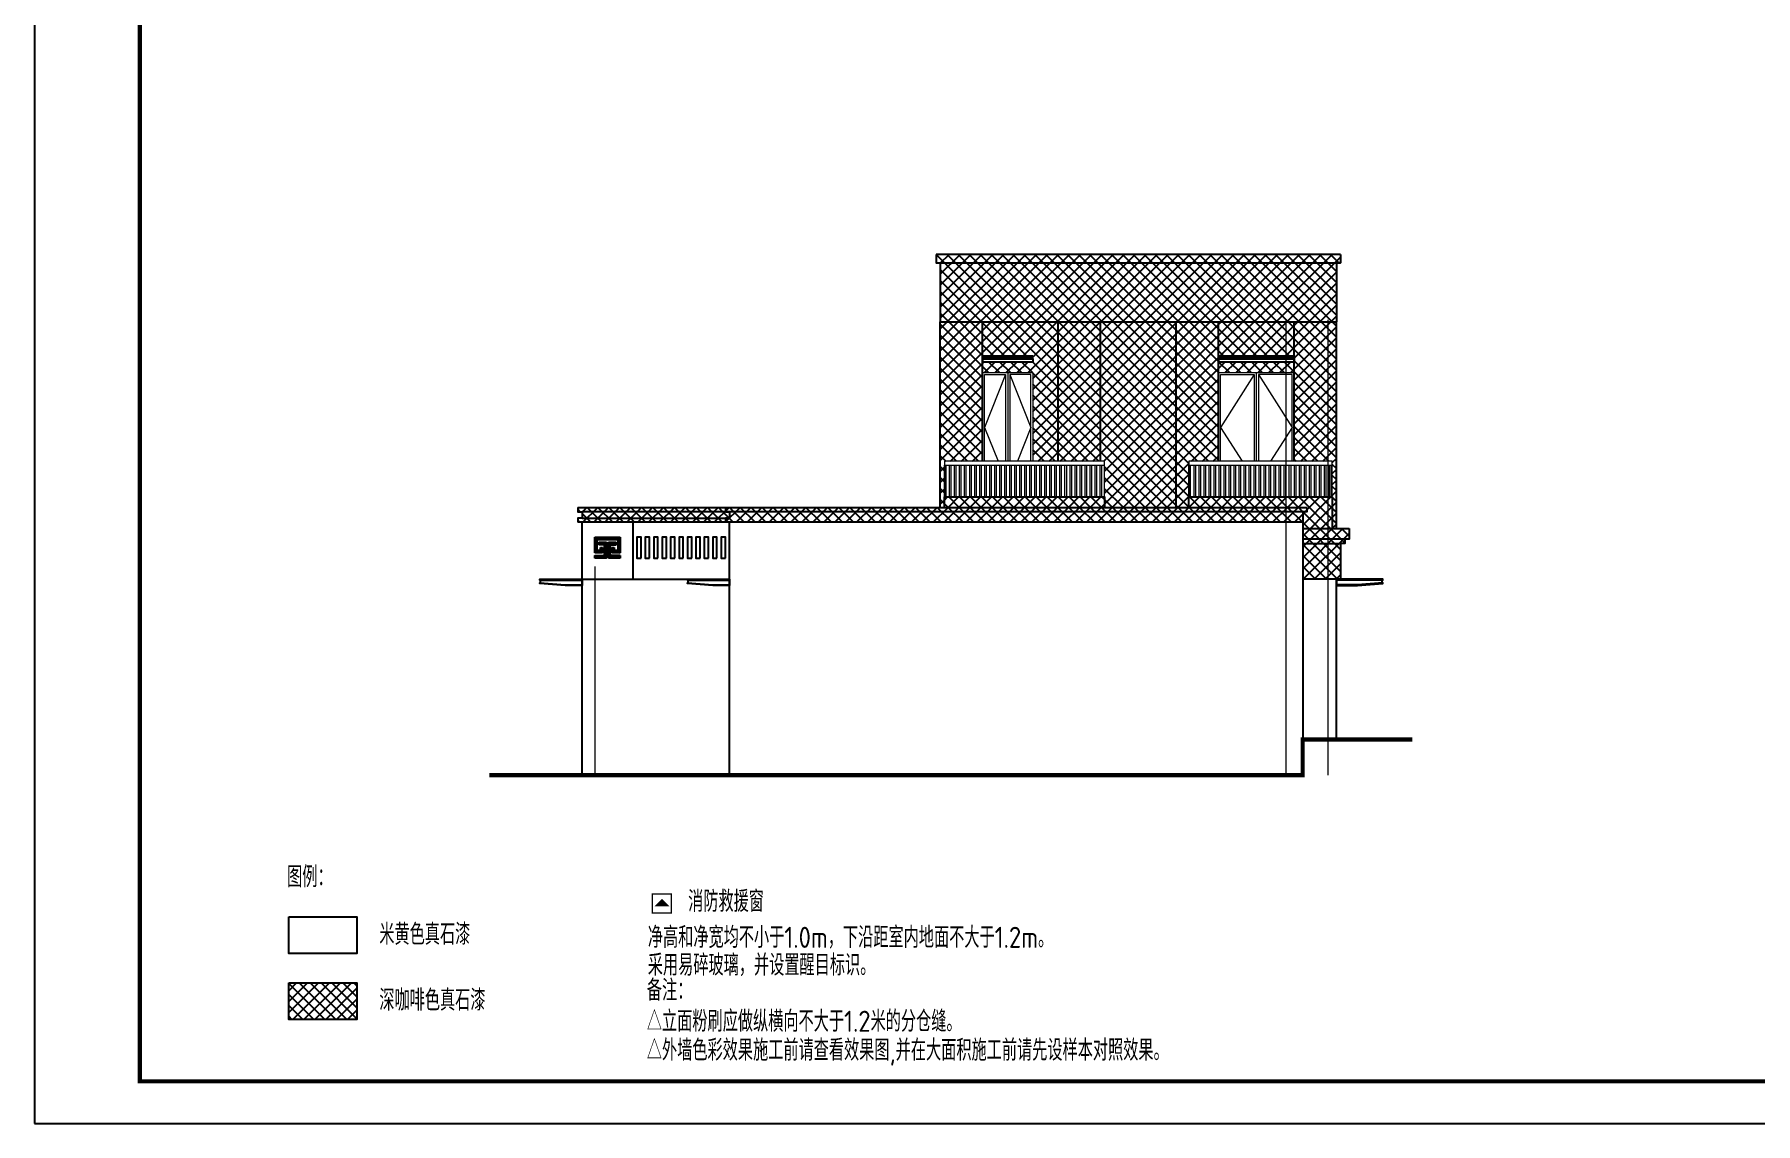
# Model space of a CAD drawing. Extents: x 1188826 to 1909461, y 608442 to 1651179.
# Drawn here: x 1471963 to 1512809, y 957902 to 983729 of the extents above; entities that cross this region are included whole.
import ezdxf

# ---------------------------------------------------------------- set-up
doc = ezdxf.new("R2010")
doc.units = 0
doc.header["$LTSCALE"] = 1000
doc.header["$MEASUREMENT"] = 0
doc.linetypes.add('ACAD_ISO10W100', pattern=[18.5, 12, -3, 0.5, -3])
doc.linetypes.add('DOTE', pattern=[2.42, 2, -0.2, 0.02, -0.2])
for name, color, linetype in [('1-PUB_HATCH', 8, 'Continuous'), ('3-剖面填充（细）', 251, 'Continuous'), ('图框', 140, 'Continuous'), ('房间名称', 255, 'Continuous'), ('立面', 73, 'Continuous'), ('立面-1', 13, 'Continuous')]:
    doc.layers.add(name, color=color, linetype=linetype)
for name, color, linetype, lineweight in [('2-门窗开启', 8, 'Continuous', 9), ('DOTE', 19, 'DOTE', 9), ('PUB_HATCH', 8, 'Continuous', 9), ('WALL', 9, 'Continuous', 40), ('WINDOW', 144, 'Continuous', 15), ('填充', 251, 'Continuous', 5), ('平面-栏杆', 135, 'Continuous', 15)]:
    doc.layers.add(name, color=color, linetype=linetype, lineweight=lineweight)
doc.styles.get("Standard").update_dxf_attribs({"font": 'gbenor.shx', "bigfont": 'gbcbig.shx'})
pattern_1 = [(45, (2e-10, 0), (-129.893668, 129.893668), []), (135, (2e-10, 0), (-129.893668, -129.893668), [])]

# ---------------------------------------------------------------- blocks, each defined once
blk = doc.blocks.new('GDGDGRDADW')
at = {"layer": '3-剖面填充（细）'}
h = blk.add_hatch(dxfattribs=at)
h.set_pattern_fill('ANSI31', color=251, scale=5)
h.set_pattern_definition([(45, (175515.148, 222231.159), (-5.61266, 5.61266), [])])
h.paths.add_polyline_path([(175863, 222358), (175585, 222358), (175585, 222420), (175817, 222420), (175817, 222670), (175678, 222670), (175678, 222733), (175863, 222733)])
h = blk.add_hatch(dxfattribs=at)
h.set_pattern_fill('ANSI31', color=251, scale=5)
h.set_pattern_definition([(45, (175837.9185, 222356.159), (-5.61266, 5.61266), [])])
h.paths.add_polyline_path([(175586, 222858), (175586, 222483), (175770, 222483), (175770, 222608), (175724, 222608), (175724, 222545), (175632, 222545), (175632, 222795), (176139, 222795), (176139, 222545), (176047, 222545), (176047, 222608), (176001, 222608), (176001, 222483), (176186, 222483), (176186, 222858)])
h = blk.add_hatch(dxfattribs=at)
h.set_pattern_fill('ANSI31', color=251, scale=5)
h.set_pattern_definition([(45, (175561.008, 222231.159), (-5.61266, 5.61266), [])])
h.paths.add_polyline_path([(175909, 222358), (176186, 222358), (176186, 222420), (175955, 222420), (175955, 222670), (176093, 222670), (176093, 222733), (175909, 222733)])
at = {"layer": '立面'}
for p, q in [((175586, 222858), (176186, 222858)), ((175586, 222483), (175586, 222858)), ((176139, 222795), (175632, 222795)), ((175632, 222795), (175632, 222545)), ((175678, 222670), (175678, 222733)), ((175678, 222733), (175863, 222733)), ((175816, 222670), (175678, 222670)), ((175724, 222545), (175724, 222608)), ((175724, 222608), (175770, 222608)), ((175770, 222608), (175770, 222483)), ((175816, 222420), (175816, 222670)), ((175863, 222733), (175863, 222358)), ((175909, 222733), (175909, 222358)), ((175909, 222733), (176093, 222733)), ((175955, 222420), (175955, 222670)), ((175955, 222670), (176093, 222670)), ((176001, 222483), (176001, 222608)), ((176001, 222608), (176047, 222608)), ((176047, 222608), (176047, 222545)), ((176047, 222608), (176047, 222545)), ((176093, 222670), (176093, 222733)), ((176093, 222670), (176093, 222733)), ((176139, 222545), (176139, 222795)), ((176186, 222858), (176186, 222483)), ((175770, 222483), (175586, 222483)), ((175586, 222358), (175586, 222420)), ((175586, 222420), (175816, 222420)), ((175863, 222358), (175586, 222358)), ((175632, 222545), (175724, 222545)), ((176186, 222358), (175909, 222358)), ((176186, 222420), (175955, 222420)), ((176186, 222483), (176001, 222483)), ((176047, 222545), (176139, 222545)), ((176186, 222420), (176186, 222358))]:
    blk.add_line(p, q, dxfattribs=at)
blk = doc.blocks.new('fewfrewfref')
at = {"layer": 'WALL'}
blk.add_hatch(color=1, dxfattribs=at).paths.add_polyline_path([(367770, 261682), (367710, 261622), (367830, 261622)])
at = {"layer": 'WALL', "color": 1, "const_width": 10}
blk.add_lwpolyline([(367695, 261570), (367695, 261720), (367845, 261720), (367845, 261570)], close=True, dxfattribs=at)

msp = doc.modelspace()

# ---------------------------------------------------------------- hatches: boundary and pattern name
at = {"layer": '1-PUB_HATCH'}
h = msp.add_hatch(dxfattribs=at)
h.set_pattern_fill('ANSI37', color=256, scale=115.71489)
h.set_pattern_definition(pattern_1)
h.paths.add_polyline_path([(1493461, 976911), (1493461, 972511), (1493561, 972511), (1493561, 972761), (1493561, 973611), (1494461, 973611), (1494461, 975711), (1494461, 976911)])
h.paths.add_polyline_path([(1494461, 976911), (1494461, 976111), (1495661, 976111), (1495661, 976091), (1495646, 976091), (1495646, 976046), (1495661, 976046), (1495661, 975961), (1494461, 975961), (1494461, 975711), (1495661, 975711), (1495661, 973611), (1496261, 973611), (1496261, 976911)])
h.paths.add_polyline_path([(1497261, 976911), (1496261, 976911), (1496261, 973611), (1497261, 973611)])
h.paths.add_polyline_path([(1497261, 973611), (1497361, 973611), (1497361, 972761), (1497361, 972511), (1499061, 972511), (1499061, 976911), (1497261, 976911)])
h.paths.add_polyline_path([(1499061, 972511), (1499361, 972511), (1499361, 972761), (1499361, 973611), (1500061, 973611), (1500061, 975711), (1500061, 976911), (1499061, 976911)])
h.paths.add_polyline_path([(1501861, 976111), (1501861, 976911), (1500061, 976911), (1500061, 976111)])
h.paths.add_polyline_path([(1502861, 976911), (1501861, 976911), (1501861, 973611), (1502761, 973611), (1502761, 972761), (1502761, 972011), (1502861, 972011)])
h.paths.add_polyline_path([(1501861, 975711), (1501861, 975961), (1500061, 975961), (1500061, 975711)])
h.paths.add_polyline_path([(1493461, 978311), (1493461, 976911), (1502861, 976911), (1502861, 978311)])
h.paths.add_polyline_path([(1502911, 978311), (1493657, 978311), (1493678, 978311), (1493577, 978311)], flags=17)
h.paths.add_polyline_path([(1502961, 978311), (1502961, 978511), (1493361, 978511), (1493361, 978311)])
h = msp.add_hatch(dxfattribs=at)
h.set_pattern_fill('ANSI37', color=256, scale=115.71489)
h.set_pattern_definition(pattern_1)
h.paths.add_polyline_path([(1497361, 972761), (1493561, 972761), (1493561, 972511), (1497361, 972511)])
h = msp.add_hatch(dxfattribs=at)
h.set_pattern_fill('ANSI37', color=256, scale=115.71489)
h.set_pattern_definition(pattern_1)
h.paths.add_polyline_path([(1502961, 971661), (1502061, 971661), (1502061, 970811), (1502961, 970811)])
h.paths.add_polyline_path([(1503061, 971761), (1502061, 971761), (1502061, 971661), (1502961, 971661), (1503061, 971661)])
h.paths.add_polyline_path([(1503161, 972011), (1502061, 972011), (1502061, 971761), (1503061, 971761), (1503161, 971761)])
h.paths.add_polyline_path([(1502761, 972761), (1499361, 972761), (1499361, 972511), (1502161, 972511), (1502161, 972411), (1502061, 972411), (1502061, 972261), (1502061, 972161), (1502061, 972011), (1502761, 972011)])
h = msp.add_hatch(dxfattribs=at)
h.set_pattern_fill('ANSI37', color=256, scale=115.71489)
h.set_pattern_definition(pattern_1)
h.paths.add_polyline_path([(1502061, 972161), (1502061, 972261), (1488361, 972261), (1488361, 972161)])
h.paths.add_polyline_path([(1502061, 972261), (1502061, 972411), (1488461, 972411), (1488461, 972261)])
h.paths.add_polyline_path([(1502161, 972411), (1502161, 972511), (1488361, 972511), (1488361, 972411), (1488461, 972411)])
h.paths.add_polyline_path([(1484961, 972261), (1484861, 972261), (1484861, 972161), (1488361, 972161), (1488361, 972261)])
h.paths.add_polyline_path([(1488461, 972261), (1488461, 972411), (1488361, 972411), (1484961, 972411), (1484961, 972261)])
h.paths.add_polyline_path([(1488361, 972411), (1488361, 972511), (1484861, 972511), (1484861, 972411), (1484961, 972411)])
h = msp.add_hatch(dxfattribs=at)
h.set_pattern_fill('ANSI37', color=256, scale=115.71489)
h.set_pattern_definition([(45, (-6022104.44, 5799807.38), (-129.893668, 129.893668), []), (135, (-6022104.44, 5799807.38), (-129.893668, -129.893668), [])])
h.paths.add_polyline_path([(1478000, 961239), (1479617, 961239), (1479617, 960370), (1478000, 960370)])
at = {"layer": 'PUB_HATCH'}
h = msp.add_hatch(dxfattribs=at)
h.set_pattern_fill('ANSI32', color=256, scale=25, angle=45)
h.set_pattern_definition([(90, (-29246.58, 193383.43), (-119.0625, 7e-15), []), (90, (-29206.89, 193423.12), (-119.0625, 7e-15), [])])
h.paths.add_polyline_path([(1497361, 973511), (1493561, 973511), (1493561, 972761), (1497361, 972761)])
h = msp.add_hatch(dxfattribs=at)
h.set_pattern_fill('ANSI32', color=256, scale=25, angle=45)
h.set_pattern_definition([(90, (-23446.58, 193383.43), (-119.0625, 7e-15), []), (90, (-23406.89, 193423.12), (-119.0625, 7e-15), [])])
h.paths.add_polyline_path([(1502761, 973511), (1499361, 973511), (1499361, 972761), (1502761, 972761)])

# ---------------------------------------------------------------- linework, layer by layer
at = {"layer": '1-PUB_HATCH'}
for points in [[(1478000, 962801), (1479617, 962801), (1479617, 961932), (1478000, 961932)], [(1478000, 961239), (1479617, 961239), (1479617, 960370), (1478000, 960370)]]:
    msp.add_lwpolyline(points, close=True, dxfattribs=at)
at = {"layer": '2-门窗开启', "ltscale": 0.5}
for points in [[(1495011, 975661), (1494511, 974411), (1494831, 973611)], [(1495111, 975661), (1495611, 974411), (1495291, 973611)], [(1500911, 975661), (1500111, 974411), (1500623, 973611)], [(1501011, 975661), (1501811, 974411), (1501299, 973611)]]:
    msp.add_lwpolyline(points, dxfattribs=at)
at = {"layer": '3-剖面填充（细）', "color": 252}
for points in [[(1486161, 972161), (1486161, 970811)], [(1484961, 970811), (1488461, 970811)]]:
    msp.add_lwpolyline(points, dxfattribs=at)
at = {"layer": 'DOTE', "linetype": 'ACAD_ISO10W100', "ltscale": 100}
for p, q in [((1501661, 976961), (1501661, 966161)), ((1502661, 976961), (1502661, 966161)), ((1485261, 971111), (1485261, 966161))]:
    msp.add_line(p, q, dxfattribs=at)
at = {"layer": 'DOTE', "linetype": 'ACAD_ISO10W100', "ltscale": 100, "const_width": 0.001}
for points in [[(1493461, 976961), (1504661, 976961)], [(1482761, 971111), (1504661, 971111)], [(1482761, 966311), (1504661, 966311)], [(1482761, 966161), (1504661, 966161)]]:
    msp.add_lwpolyline(points, dxfattribs=at)
at = {"layer": 'WINDOW'}
for points in [[(1494461, 973611), (1494461, 975711), (1495661, 975711), (1495661, 973611)], [(1494511, 973611), (1494511, 975661), (1495011, 975661), (1495011, 973611)], [(1495061, 975711), (1495061, 973611)], [(1495611, 973611), (1495611, 975661), (1495111, 975661), (1495111, 973611)], [(1500061, 973611), (1500061, 975711), (1501861, 975711), (1501861, 973611)], [(1500111, 973611), (1500111, 975661), (1500911, 975661), (1500911, 973611)], [(1500961, 975711), (1500961, 973611)], [(1501811, 973611), (1501811, 975661), (1501011, 975661), (1501011, 973611)]]:
    msp.add_lwpolyline(points, dxfattribs=at)
at = {"layer": '图框'}
msp.add_lwpolyline([(1471963, 957902), (1556063, 957902), (1556063, 1017302), (1471963, 1017302)], close=True, dxfattribs=at)
at = {"layer": '图框', "const_width": 100}
msp.add_lwpolyline([(1474463, 958902), (1555063, 958902), (1555063, 1016302), (1474463, 1016302)], close=True, dxfattribs=at)
at = {"layer": '平面-栏杆'}
for points in [[(1493561, 973611), (1493561, 972761), (1497361, 972761), (1497361, 973611), (1493561, 973611)], [(1493561, 973511), (1497361, 973511)], [(1499361, 973611), (1499361, 972761), (1502761, 972761), (1502761, 973611), (1499361, 973611)], [(1499361, 973511), (1502761, 973511)]]:
    msp.add_lwpolyline(points, dxfattribs=at)
at = {"layer": '立面', "color": 4}
for p, q in [((1494461, 976111), (1495661, 976111)), ((1494461, 976111), (1494461, 976091)), ((1494461, 976091), (1495661, 976091)), ((1494461, 976046), (1494476, 976046)), ((1494461, 976046), (1494461, 975961)), ((1495661, 976026), (1494461, 976026)), ((1495661, 975961), (1494461, 975961)), ((1494476, 976091), (1494476, 976046)), ((1495646, 976046), (1494476, 976046)), ((1495646, 976046), (1495646, 976091)), ((1495661, 976046), (1495646, 976046)), ((1495661, 976111), (1495661, 976091)), ((1495661, 976046), (1495661, 975961)), ((1500061, 976111), (1501861, 976111)), ((1500061, 976111), (1500061, 976091)), ((1500061, 976091), (1501861, 976091)), ((1500061, 976046), (1500076, 976046)), ((1500061, 976046), (1500061, 975961)), ((1501861, 976026), (1500061, 976026)), ((1501861, 975961), (1500061, 975961)), ((1500076, 976091), (1500076, 976046)), ((1501846, 976046), (1500076, 976046)), ((1501846, 976046), (1501846, 976091)), ((1501861, 976046), (1501846, 976046)), ((1501861, 976111), (1501861, 976091)), ((1501861, 976046), (1501861, 975961)), ((1483976, 970791), (1484961, 970791)), ((1487476, 970791), (1488461, 970791)), ((1503946, 970791), (1502861, 970791))]:
    msp.add_line(p, q, dxfattribs=at)
at = {"layer": '立面'}
for points in [[(1486361, 971311), (1486361, 971811), (1486261, 971811), (1486261, 971311)], [(1486561, 971311), (1486561, 971811), (1486461, 971811), (1486461, 971311)], [(1486761, 971311), (1486761, 971811), (1486661, 971811), (1486661, 971311)], [(1486961, 971311), (1486961, 971811), (1486861, 971811), (1486861, 971311)], [(1487161, 971311), (1487161, 971811), (1487061, 971811), (1487061, 971311)], [(1487361, 971311), (1487361, 971811), (1487261, 971811), (1487261, 971311)], [(1487561, 971311), (1487561, 971811), (1487461, 971811), (1487461, 971311)], [(1487761, 971311), (1487761, 971811), (1487661, 971811), (1487661, 971311)], [(1487961, 971311), (1487961, 971811), (1487861, 971811), (1487861, 971311)], [(1488161, 971311), (1488161, 971811), (1488061, 971811), (1488061, 971311)], [(1488361, 971311), (1488361, 971811), (1488261, 971811), (1488261, 971311)]]:
    msp.add_lwpolyline(points, close=True, dxfattribs=at)
at = {"layer": '立面', "color": 4}
for points in [[(1484961, 970661), (1484561, 970661), (1483961, 970706), (1483961, 970726), (1483976, 970725), (1483976, 970791), (1483961, 970791), (1483961, 970811), (1484961, 970811), (1484961, 970661)], [(1483961, 970726), (1484561, 970681), (1484961, 970681)], [(1488461, 970661), (1488061, 970661), (1487461, 970706), (1487461, 970726), (1487476, 970725), (1487476, 970791), (1487461, 970791), (1487461, 970811), (1488461, 970811), (1488461, 970661)], [(1487461, 970726), (1488061, 970681), (1488461, 970681)], [(1502861, 970661), (1503361, 970661), (1503961, 970706), (1503961, 970726), (1503946, 970725), (1503946, 970791), (1503961, 970791), (1503961, 970811), (1502861, 970811), (1502861, 970661)], [(1503961, 970726), (1503362, 970681), (1502861, 970681)]]:
    msp.add_lwpolyline(points, dxfattribs=at)
at = {"layer": '立面-1'}
for p, q in [((1502961, 978511), (1493361, 978511)), ((1493461, 978311), (1502961, 978311)), ((1493461, 976911), (1502861, 976911)), ((1502061, 972011), (1503161, 972011)), ((1503061, 971761), (1502061, 971761)), ((1502061, 971661), (1502961, 971661)), ((1502961, 970811), (1502061, 970811))]:
    msp.add_line(p, q, dxfattribs=at)
for points in [[(1493361, 978511), (1493361, 978345), (1493361, 978345), (1493361, 978311), (1493461, 978311), (1493461, 976911), (1493461, 976911)], [(1502961, 978511), (1502961, 978386), (1502961, 978386), (1502961, 978311), (1502861, 978311), (1502861, 976911), (1502861, 976911)], [(1493461, 972511), (1493461, 976911)], [(1494461, 973611), (1494461, 976911)], [(1496261, 973611), (1496261, 976911)], [(1497261, 973611), (1497261, 976911)], [(1499061, 972511), (1499061, 976911)], [(1500061, 973611), (1500061, 976911)], [(1501861, 973611), (1501861, 976911)], [(1502861, 972011), (1502861, 976911)], [(1493561, 972511), (1493561, 972761), (1497361, 972761), (1497361, 972511)], [(1499361, 972511), (1499361, 972761), (1502761, 972761), (1502761, 972011)], [(1484861, 972511), (1502161, 972511)], [(1484861, 972511), (1484861, 972411), (1484961, 972411), (1484961, 972261), (1484861, 972261), (1484861, 972161)], [(1502061, 972161), (1484861, 972161)], [(1502161, 972411), (1484961, 972411)], [(1484961, 972261), (1488461, 972261)], [(1484961, 966161), (1484961, 972161)], [(1488361, 972511), (1488361, 972411), (1488461, 972411), (1488461, 972261), (1488361, 972261), (1488361, 972161)], [(1488461, 966161), (1488461, 972161)], [(1502161, 972511), (1502161, 972411), (1502061, 972411), (1502061, 972261), (1502061, 972261), (1502061, 972161)], [(1502061, 972161), (1502061, 970811)], [(1503161, 972011), (1503161, 971761), (1503061, 971761), (1503061, 971661), (1502961, 971661), (1502961, 970811)], [(1502061, 970811), (1502061, 966161)], [(1502861, 967011), (1502861, 970811)]]:
    msp.add_lwpolyline(points, dxfattribs=at)
at = {"layer": '立面-1', "const_width": 100}
msp.add_lwpolyline([(1504661, 967011), (1502061, 967011), (1502061, 966161), (1482761, 966161)], dxfattribs=at)

# ---------------------------------------------------------------- block references
msp.add_blockref('GDGDGRDADW', (1309676, 748953))
at = {"layer": '填充', "xscale": 3, "yscale": 3, "zscale": 3}
msp.add_blockref('fewfrewfref', (383545, 178186), dxfattribs=at)

# ---------------------------------------------------------------- texts
at = {"layer": '房间名称'}
for s, p in [('图例：', (1477960, 963503)), ('消防救援窗', (1487476, 962922, 0)), ('米黄色真石漆', (1480148, 962141)), ('净高和净宽均不小于1.0m，下沿距室内地面不大于1.2m。', (1486520, 962068, 0)), ('采用易碎玻璃，并设置醒目标识。', (1486520, 961411, 0)), ('深咖啡色真石漆', (1480148, 960579)), ('备注：', (1486497, 960813)), ('△立面粉刷应做纵横向不大于1.2米的分仓缝。', (1486497, 960078)), ('△外墙色彩效果施工前请查看效果图,并在大面积施工前请先设样本对照效果。', (1486497, 959393))]:
    msp.add_text(s, height=500, dxfattribs=at).set_placement(p)

doc.saveas('drawing.dxf')
